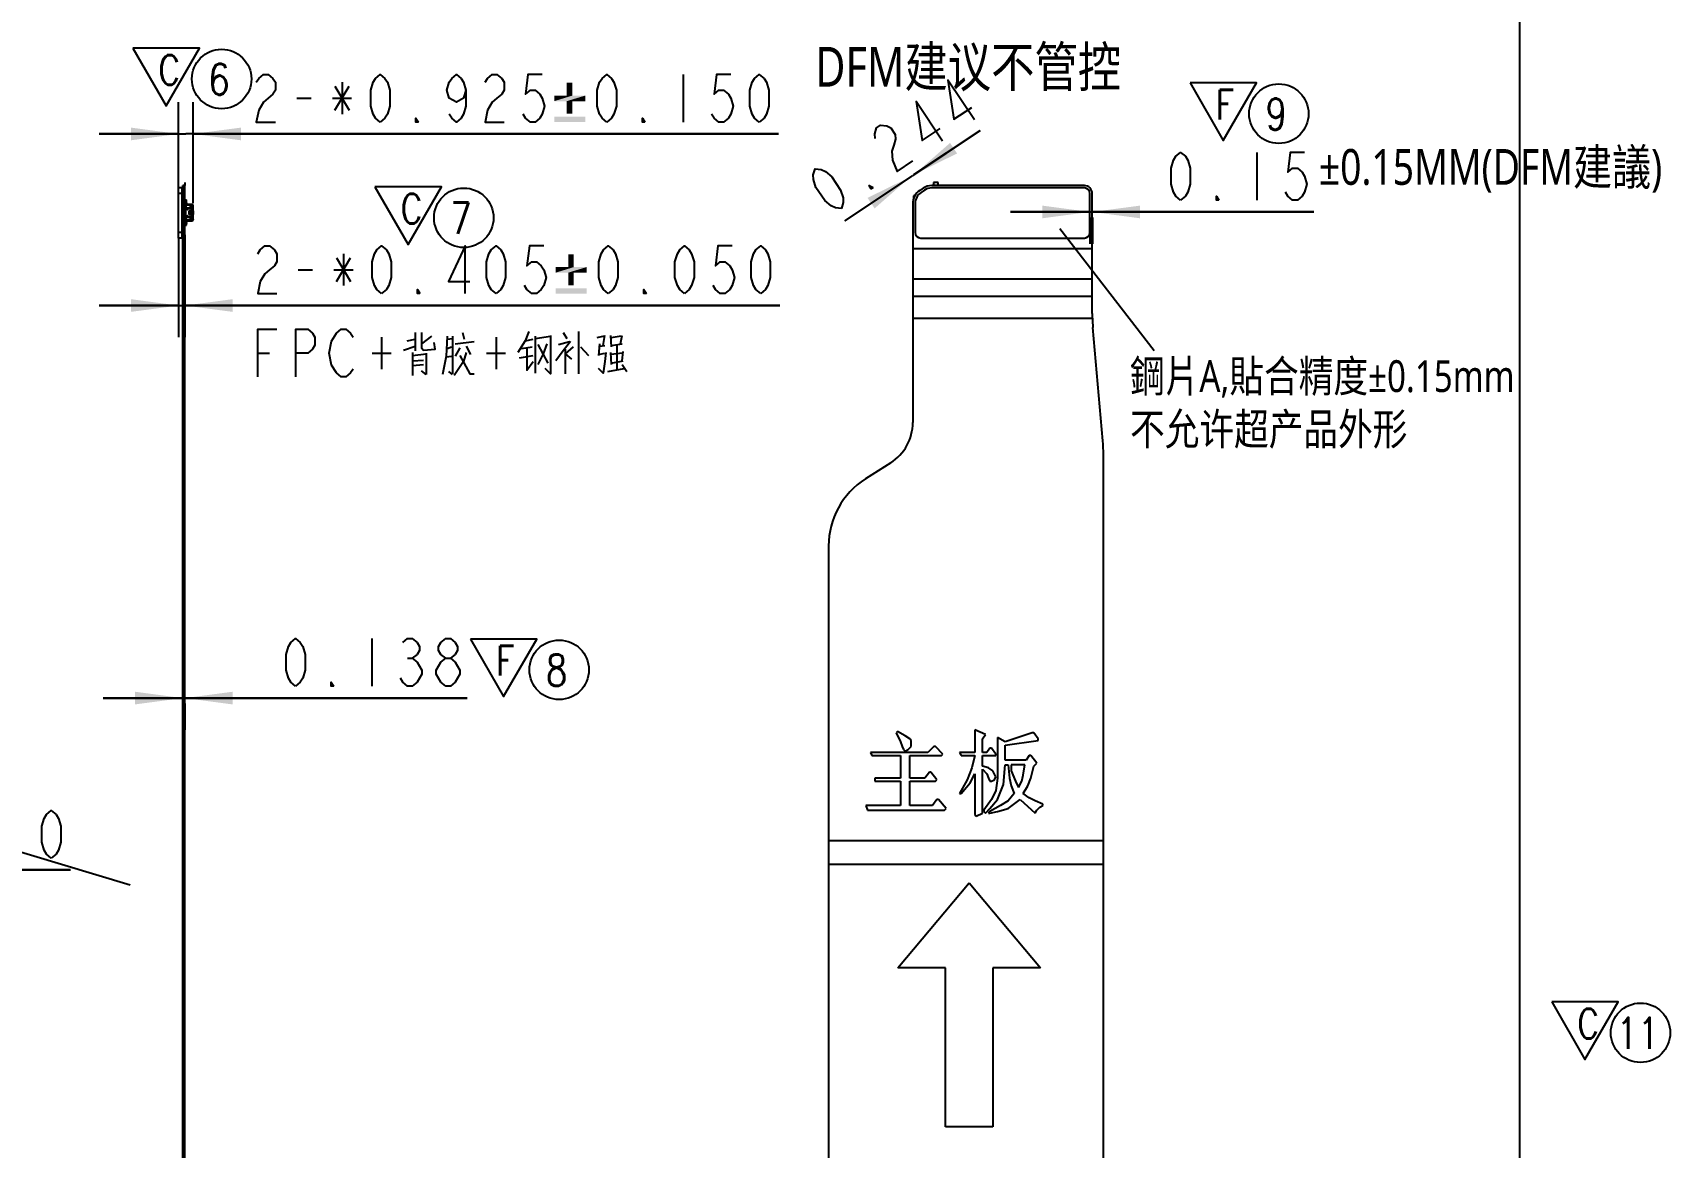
# Model space of a CAD drawing. Header units: millimetres. Extents: x 7 to 507, y -14 to 339.
# Drawn here: x 92.7 to 195.7, y 149.4 to 219.6 of the extents above; entities that cross this region are included whole.
import ezdxf
from ezdxf.enums import TextEntityAlignment as Align

# ---------------------------------------------------------------- set-up
doc = ezdxf.new("R2010")
doc.units = ezdxf.units.MM
doc.header["$LTSCALE"] = 23.1
doc.layers.get('0').update_dxf_attribs({"linetype": 'CONTINUOUS'})
for name, color, linetype in [('01_ASM_ALL_AXIS', 7, 'CONTINUOUS'), ('_139725', 7, 'CONTINUOUS'), ('_189691', 7, 'CONTINUOUS'), ('_367983', 7, 'CONTINUOUS'), ('_424072', 7, 'CONTINUOUS'), ('備注', 1, 'CONTINUOUS'), ('備註', 1, 'CONTINUOUS'), ('序號', 1, 'CONTINUOUS')]:
    doc.layers.add(name, color=color, linetype=linetype)
doc.styles.get("Standard").update_dxf_attribs({"font": 'simplex.shx', "width": 0.8})
doc.dimstyles.new('DIMSTYLE_1', dxfattribs={"dimtxt": 3, "dimasz": 3, "dimexe": 2, "dimexo": 0.35, "dimgap": 0.75, "dimtad": 1, "dimdec": 3, "dimzin": 0, "dimdsep": 46, "dimtxsty": 'Standard', "dimcen": 0.09, "dimadec": 3, "dimazin": 0, "dimtp": 0.001, "dimtm": 0.001, "dimtfac": 1, "dimtdec": 3, "dimtofl": 0, "dimtmove": 0, "dimatfit": 3, "dimfxl": 0, "dimtolj": 1, "dimtzin": 0, "dimarcsym": 0})

# ---------------------------------------------------------------- blocks, each defined once
blk = doc.blocks.new('_FILLED')
at = {"color": 0, "linetype": 'ByBlock'}
blk.add_solid([(0, 0), (-1, 0.133), (-1, -0.133)], dxfattribs=at)
blk = doc.blocks.new('*D12')
at = {"color": 2}
for p, q in [((56.87, 166.88), (51.87, 166.88)), ((51.87, 166.88), (65.52, 166.88)), ((56.87, 166.7), (56.87, 164.88)), ((95.03, 166.88), (65.52, 166.88)), ((74.17, 166.88), (95.03, 166.88)), ((74.17, 166.7), (74.17, 164.88))]:
    blk.add_line(p, q, dxfattribs=at)
at = {"color": 2, "xscale": 3, "yscale": 3, "zscale": 3}
blk.add_blockref('_FILLED', (56.87, 166.88), dxfattribs=at)
at = {"color": 2, "xscale": 3, "yscale": 3, "zscale": 3, "rotation": 180}
blk.add_blockref('_FILLED', (74.17, 166.88), dxfattribs=at)
blk = doc.blocks.new('*D23')
at = {"color": 2}
for p, q in [((102.1, 177.7), (97.1, 177.7)), ((97.1, 177.7), (102.17, 177.7)), ((102.1, 177.35), (102.1, 175.7)), ((120, 177.7), (102.17, 177.7)), ((102.24, 177.7), (120, 177.7)), ((102.24, 177.35), (102.24, 175.7))]:
    blk.add_line(p, q, dxfattribs=at)
at = {"color": 2, "xscale": 3, "yscale": 3, "zscale": 3}
blk.add_blockref('_FILLED', (102.1, 177.7), dxfattribs=at)
at = {"color": 2, "xscale": 3, "yscale": 3, "zscale": 3, "rotation": 180}
blk.add_blockref('_FILLED', (102.24, 177.7), dxfattribs=at)
blk = doc.blocks.new('*D1314')
at = {"color": 2}
for p, q in [((159.21, 208.3), (154.21, 208.3)), ((154.21, 208.3), (159.28, 208.3)), ((173.31, 208.3), (159.28, 208.3)), ((159.36, 208.3), (173.31, 208.3)), ((159.21, 207.95), (159.21, 206.3)), ((159.36, 207.95), (159.36, 206.3))]:
    blk.add_line(p, q, dxfattribs=at)
at = {"color": 2, "xscale": 3, "yscale": 3, "zscale": 3}
blk.add_blockref('_FILLED', (159.21, 208.3), dxfattribs=at)
at = {"color": 2, "xscale": 3, "yscale": 3, "zscale": 3, "rotation": 180}
blk.add_blockref('_FILLED', (159.36, 208.3), dxfattribs=at)
blk = doc.blocks.new('*D1920')
at = {"color": 2}
for p, q in [((101.84, 206.66), (101.84, 203.16)), ((102.24, 206.86), (102.24, 203.16)), ((101.84, 203.16), (101.84, 200.41)), ((102.24, 203.16), (102.24, 200.41)), ((101.84, 202.41), (96.84, 202.41)), ((96.84, 202.41), (102.04, 202.41)), ((139.69, 202.41), (102.04, 202.41)), ((102.24, 202.41), (139.69, 202.41))]:
    blk.add_line(p, q, dxfattribs=at)
at = {"color": 2, "xscale": 3, "yscale": 3, "zscale": 3}
blk.add_blockref('_FILLED', (101.84, 202.41), dxfattribs=at)
at = {"color": 2, "xscale": 3, "yscale": 3, "zscale": 3, "rotation": 180}
blk.add_blockref('_FILLED', (102.24, 202.41), dxfattribs=at)
blk = doc.blocks.new('*D2021')
at = {"color": 2}
for p, q in [((101.84, 213.96), (101.84, 215.21)), ((102.76, 213.96), (102.76, 215.21)), ((101.84, 209.81), (101.84, 213.96)), ((102.76, 208.86), (102.76, 213.96)), ((101.84, 213.21), (96.84, 213.21)), ((96.84, 213.21), (102.3, 213.21)), ((139.6, 213.21), (102.3, 213.21)), ((102.76, 213.21), (139.6, 213.21))]:
    blk.add_line(p, q, dxfattribs=at)
at = {"color": 2, "xscale": 3, "yscale": 3, "zscale": 3}
blk.add_blockref('_FILLED', (101.84, 213.21), dxfattribs=at)
at = {"color": 2, "xscale": 3, "yscale": 3, "zscale": 3, "rotation": 180}
blk.add_blockref('_FILLED', (102.76, 213.21), dxfattribs=at)
blk = doc.blocks.new('*D2223')
at = {"color": 2}
for p, q in [((152.29, 213.43), (148.03, 210.58)), ((148.13, 210.65), (152.29, 213.43)), ((143.77, 207.74), (148.03, 210.58)), ((147.93, 210.52), (143.77, 207.74))]:
    blk.add_line(p, q, dxfattribs=at)
at = {"color": 2, "xscale": 3, "yscale": 3, "zscale": 3}
for p, rotation in [((148.13, 210.65), 213.6900675325), ((147.93, 210.52), 33.6900675325)]:
    blk.add_blockref('_FILLED', p, dxfattribs=dict(at, rotation=rotation))

msp = doc.modelspace()

# ---------------------------------------------------------------- linework, layer by layer
at = {"color": 7}
for p, q in [((186.2401, 320.7442), (186.2401, 50.0081)), ((101.8362, 206.6585), (101.8362, 209.8085)), ((102.1032, 209.8085), (101.8362, 209.8085)), ((102.0682, 206.6585), (102.0682, 209.8085)), ((102.0862, 206.6585), (102.0862, 209.8085)), ((102.2412, 209.9585), (102.1032, 209.9585)), ((102.2412, 103.9765), (102.2412, 209.9585)), ((148.7876, 209.6658), (148.5848, 209.5306)), ((158.8563, 209.8085), (149.259, 209.8085)), ((159.2063, 207.0085), (159.2063, 209.4585)), ((148.2063, 208.8233), (148.2063, 207.0085)), ((102.1032, 206.6585), (101.8362, 206.6585)), ((148.5563, 206.6585), (158.8563, 206.6585))]:
    msp.add_line(p, q, dxfattribs=at)
at = {"color": 2}
for p, q in [((133.5967, 216.9596), (133.5967, 213.9596)), ((109.2829, 215.4596), (110.1829, 215.4596)), ((111.5329, 215.4596), (112.7329, 215.4596)), ((111.6829, 214.7096), (112.5829, 216.2096)), ((111.6829, 216.2096), (112.5829, 214.7096)), ((112.1329, 216.4596), (112.1329, 214.4596)), ((169.715, 212.0524), (169.715, 209.0523)), ((111.7726, 203.9143), (112.6726, 205.4144)), ((111.7726, 205.4144), (112.6726, 203.9143)), ((112.2226, 205.6643), (112.2226, 203.6643)), ((109.3726, 204.6644), (110.2726, 204.6644)), ((111.6226, 204.6644), (112.8226, 204.6644)), ((114.6226, 200.4143), (114.6226, 198.4143)), ((116.2226, 200.1885), (116.7369, 200.2853)), ((116.7369, 200.7208), (116.7369, 199.5595)), ((117.7655, 200.4789), (117.1369, 199.995)), ((118.7369, 200.4789), (118.6798, 199.2208)), ((118.7369, 200.2853), (119.0798, 200.3337)), ((119.0798, 200.4789), (119.0798, 198.1079)), ((119.2512, 199.995), (120.4512, 200.1402)), ((119.7083, 200.7208), (119.8226, 200.2853)), ((121.8226, 200.4143), (121.8226, 198.4143)), ((123.6512, 200.1885), (124.1655, 200.2853)), ((124.2798, 200.4789), (124.2798, 198.1563)), ((124.2798, 200.3337), (125.2512, 200.4789)), ((125.7655, 199.9466), (126.4512, 200.1402)), ((126.0512, 200.7208), (126.2798, 200.3337)), ((127.0226, 200.7692), (127.0226, 198.1079)), ((128.6226, 200.4789), (128.1655, 200.3821)), ((128.3369, 199.995), (128.2798, 199.2692)), ((128.5655, 199.8982), (128.6798, 200.5272)), ((129.0226, 200.5272), (129.0798, 199.8014)), ((129.7083, 200.4789), (129.0798, 200.3821)), ((129.0798, 199.8982), (129.7655, 199.995)), ((129.6512, 199.995), (129.7655, 200.5272)), ((106.8226, 199.4144), (107.5726, 199.4144)), ((114.0226, 199.4144), (115.2226, 199.4144)), ((115.9941, 199.6079), (116.7369, 199.8498)), ((116.5655, 199.4627), (116.5655, 198.0111)), ((116.5655, 199.2692), (117.4226, 199.366)), ((116.5655, 198.9305), (117.2512, 198.9789)), ((117.4226, 199.4144), (117.4226, 198.0595)), ((118.6798, 199.2208), (118.4512, 198.0595)), ((118.6798, 199.1724), (119.0226, 199.2208)), ((118.7369, 199.7047), (119.0226, 199.8014)), ((119.5369, 199.753), (119.2512, 199.2208)), ((119.9369, 199.8498), (120.2226, 199.3176)), ((121.2226, 199.4144), (122.4226, 199.4144)), ((123.3083, 199.124), (124.1655, 199.2692)), ((123.4226, 199.7047), (124.1083, 199.8014)), ((124.4512, 199.9466), (125.0798, 198.7853)), ((126.1655, 199.6563), (126.1655, 198.1079)), ((127.1369, 199.8014), (127.6512, 199.2692)), ((128.2798, 199.3176), (128.6798, 199.4144)), ((128.3369, 199.8498), (128.6798, 199.8982)), ((129.0226, 199.4627), (129.0798, 198.6885)), ((129.7655, 199.4144), (129.0798, 199.3176)), ((129.4226, 199.8982), (129.4226, 198.3498)), ((129.7655, 198.9305), (129.8226, 199.5111)), ((116.5655, 198.6402), (117.2512, 198.6885)), ((117.4226, 198.0595), (117.1369, 198.3015)), ((119.0798, 198.0595), (118.8512, 198.2531)), ((128.8512, 198.2531), (129.8798, 198.4466)), ((129.0798, 198.7853), (129.8226, 198.9305)), ((129.7655, 198.6885), (130.0512, 198.2531)), ((114.0043, 181.453), (114.0043, 178.453)), ((116.2543, 180.203), (116.5543, 180.203)), ((118.6543, 178.453), (118.3543, 178.703)), ((147.1018, 175.6028), (147.0066, 175.5076)), ((147.0066, 175.5076), (147.2923, 174.9361)), ((147.578, 175.3171), (147.1018, 175.6028)), ((147.8637, 175.1266), (147.578, 175.3171)), ((151.9589, 175.6981), (151.9589, 174.2695)), ((152.6256, 175.4123), (151.9589, 175.6981)), ((152.4351, 175.1266), (152.6256, 175.4123)), ((155.578, 175.5076), (153.8637, 174.9361)), ((155.6732, 175.5076), (155.578, 175.5076)), ((155.9589, 175.1266), (155.6732, 175.5076)), ((145.3875, 174.2695), (145.4827, 174.079)), ((149.0066, 174.2695), (145.3875, 174.2695)), ((147.2923, 174.9361), (147.3875, 174.6504)), ((147.3875, 174.6504), (147.4827, 174.46)), ((147.4827, 174.46), (147.578, 174.3647)), ((147.578, 174.3647), (147.7685, 174.46)), ((147.7685, 174.46), (147.9589, 174.6504)), ((147.9589, 175.0314), (147.8637, 175.1266)), ((147.9589, 174.6504), (147.9589, 175.0314)), ((149.3875, 174.6504), (149.0066, 174.2695)), ((149.4827, 174.6504), (149.3875, 174.6504)), ((149.9589, 174.1742), (149.4827, 174.6504)), ((151.0066, 174.2695), (151.1018, 174.079)), ((151.9589, 174.2695), (151.0066, 174.2695)), ((152.4351, 174.2695), (152.4351, 175.1266)), ((152.7208, 174.2695), (152.4351, 174.2695)), ((152.9113, 174.5552), (152.7208, 174.2695)), ((153.0066, 174.5552), (152.9113, 174.5552)), ((153.2923, 174.1742), (153.0066, 174.5552)), ((153.3875, 175.2219), (153.3875, 172.6504)), ((153.8637, 174.9361), (153.3875, 175.2219)), ((153.8637, 174.7457), (155.9589, 175.0314)), ((153.8637, 173.7933), (153.8637, 174.7457)), ((155.9589, 175.0314), (155.9589, 175.1266)), ((145.4827, 174.079), (147.2923, 174.079)), ((147.2923, 174.079), (147.2923, 172.6504)), ((147.8637, 172.6504), (147.8637, 174.079)), ((147.8637, 174.079), (149.8637, 174.079)), ((149.8637, 174.079), (149.9589, 174.1742)), ((151.1018, 174.079), (151.9589, 174.079)), ((151.7685, 173.3171), (151.4827, 172.5552)), ((151.9589, 174.079), (151.7685, 173.3171)), ((152.4351, 173.4123), (152.4351, 174.079)), ((152.4351, 174.079), (153.2923, 174.079)), ((152.8161, 173.3171), (152.4351, 173.4123)), ((152.4351, 170.46), (152.4351, 173.2219)), ((152.4351, 173.2219), (152.7208, 172.9361)), ((153.1018, 173.1266), (152.8161, 173.3171)), ((153.2923, 174.079), (153.2923, 174.1742)), ((153.7685, 172.2695), (153.8637, 173.5076)), ((155.197, 173.7933), (153.8637, 173.7933)), ((153.8637, 173.5076), (154.0542, 173.5076)), ((154.0542, 173.5076), (154.1494, 172.6504)), ((154.2446, 173.5076), (154.2446, 173.1266)), ((155.1018, 173.5076), (154.2446, 173.5076)), ((155.0066, 172.8409), (155.1018, 173.5076)), ((155.3875, 174.079), (155.197, 173.7933)), ((155.4827, 174.079), (155.3875, 174.079)), ((155.8637, 173.6028), (155.4827, 174.079)), ((155.4827, 172.6504), (155.6732, 173.4123)), ((155.6732, 173.4123), (155.8637, 173.6028)), ((145.6732, 172.6504), (145.6732, 172.46)), ((147.2923, 172.6504), (145.6732, 172.6504)), ((145.6732, 172.46), (147.2923, 172.46)), ((147.2923, 172.46), (147.2923, 170.9361)), ((148.8161, 172.6504), (147.8637, 172.6504)), ((147.8637, 170.9361), (147.8637, 172.46)), ((147.8637, 172.46), (149.4827, 172.46)), ((149.1018, 173.0314), (148.8161, 172.6504)), ((149.197, 173.0314), (149.1018, 173.0314)), ((149.578, 172.5552), (149.197, 173.0314)), ((149.4827, 172.46), (149.578, 172.5552)), ((151.4827, 172.5552), (151.0066, 171.6981)), ((151.1018, 171.6981), (151.6732, 172.3647)), ((151.6732, 172.3647), (151.9589, 172.9361)), ((151.9589, 172.9361), (151.9589, 170.3647)), ((152.7208, 172.9361), (152.8161, 172.6504)), ((152.8161, 172.6504), (152.9113, 172.46)), ((152.9113, 172.46), (153.0066, 172.46)), ((153.0066, 172.46), (153.197, 172.5552)), ((153.2923, 172.7457), (153.1018, 173.1266)), ((153.197, 172.5552), (153.2923, 172.7457)), ((153.3875, 172.6504), (153.2923, 171.8885)), ((153.3875, 171.3171), (153.7685, 172.2695)), ((154.1494, 172.6504), (154.2446, 172.1742)), ((154.2446, 173.1266), (154.5304, 172.46)), ((154.2446, 172.1742), (154.4351, 171.6981)), ((154.5304, 172.46), (154.7208, 172.079)), ((154.7208, 172.079), (154.9113, 172.46)), ((154.9113, 172.46), (155.0066, 172.8409)), ((155.0066, 171.6981), (155.2923, 172.1742)), ((155.2923, 172.1742), (155.4827, 172.6504)), ((149.578, 171.3171), (149.2923, 170.9361)), ((149.6732, 171.3171), (149.578, 171.3171)), ((150.1494, 170.7457), (149.6732, 171.3171)), ((151.0066, 171.6981), (151.1018, 171.6981)), ((153.0066, 171.3171), (152.5304, 170.6504)), ((152.9113, 170.7457), (153.3875, 171.3171)), ((153.2923, 171.8885), (153.0066, 171.3171)), ((154.0542, 171.2219), (153.578, 170.9361)), ((154.4351, 171.6981), (154.0542, 171.2219)), ((154.0542, 170.7457), (154.8161, 171.3171)), ((154.8161, 171.3171), (155.7685, 170.46)), ((155.3875, 171.4123), (155.0066, 171.6981)), ((155.7685, 171.2219), (155.3875, 171.4123)), ((156.2446, 171.0314), (155.7685, 171.2219)), ((145.1018, 170.9361), (145.197, 170.6504)), ((147.2923, 170.9361), (145.1018, 170.9361)), ((145.197, 170.6504), (150.0542, 170.6504)), ((149.2923, 170.9361), (147.8637, 170.9361)), ((150.0542, 170.6504), (150.1494, 170.7457)), ((151.9589, 170.3647), (152.0542, 170.2695)), ((152.0542, 170.2695), (152.4351, 170.46)), ((152.5304, 170.6504), (152.5304, 170.5552)), ((152.5304, 170.5552), (152.6256, 170.46)), ((152.6256, 170.46), (152.9113, 170.7457)), ((152.9113, 170.5552), (152.8161, 170.46)), ((152.8161, 170.46), (152.9113, 170.46)), ((153.578, 170.9361), (152.9113, 170.5552)), ((152.9113, 170.46), (153.3875, 170.5552)), ((153.3875, 170.5552), (154.0542, 170.7457)), ((155.7685, 170.46), (155.8637, 170.6504)), ((155.8637, 170.6504), (156.0542, 170.8409)), ((156.0542, 170.8409), (156.2446, 170.9361)), ((156.2446, 170.9361), (156.2446, 171.0314)), ((160.0563, 168.7161), (142.7563, 168.7161)), ((160.0563, 167.2161), (142.7563, 167.2161)), ((147.1063, 160.7161), (151.6063, 166.079)), ((151.6063, 166.079), (156.1063, 160.7161)), ((150.1063, 160.7161), (147.1063, 160.7161)), ((150.1063, 150.7161), (150.1063, 160.7161)), ((153.1063, 160.7161), (153.1063, 150.7161)), ((156.1063, 160.7161), (153.1063, 160.7161)), ((153.1063, 150.7161), (150.1063, 150.7161))]:
    msp.add_line(p, q, dxfattribs=at)
at = {"color": 9}
for p, q in [((102.2412, 209.4585), (101.8362, 209.4585)), ((102.1032, 207.0085), (101.8362, 207.0085)), ((102.1032, 206.5585), (102.2412, 206.5585)), ((102.1032, 205.9715), (102.2412, 205.9715)), ((159.3563, 205.9715), (148.0563, 205.9715)), ((102.1032, 204.0787), (102.2412, 204.0787)), ((159.3563, 204.0787), (148.0563, 204.0787)), ((102.1032, 202.9707), (102.2412, 202.9707)), ((159.3563, 202.9707), (148.0563, 202.9707)), ((102.1032, 201.601), (102.2412, 201.601)), ((102.1032, 201.0222), (102.2412, 201.0222)), ((159.3606, 201.601), (148.0563, 201.601)), ((102.2412, 193.8911), (102.1032, 193.8911)), ((102.2412, 193.0195), (102.1032, 193.0195))]:
    msp.add_line(p, q, dxfattribs=at)
at = {"color": 3}
for p, q in [((102.1032, 103.9765), (102.1032, 209.9585)), ((148.7043, 209.7906), (148.5016, 209.6554)), ((158.8563, 209.9585), (149.259, 209.9585)), ((159.3563, 201.9161), (159.3563, 209.4585)), ((148.0563, 208.8233), (148.0563, 195.0391)), ((160.0182, 193.8911), (159.3943, 201.0222)), ((160.0563, 141.8642), (160.0563, 193.0195)), ((146.6672, 192.5083), (145.0714, 191.4925)), ((142.7563, 187.2745), (142.7563, 137.807))]:
    msp.add_line(p, q, dxfattribs=at)
at = {"color": 1}
for p, q in [((148.1063, 209.3085), (148.1063, 209.1301)), ((148.1845, 209.3085), (148.1063, 209.3085))]:
    msp.add_line(p, q, dxfattribs=at)
at = {"color": 2}
for points in [[(106.7329, 216.4596), (106.8829, 216.7096), (107.1829, 216.9596), (107.4829, 216.9596), (107.7829, 216.7096), (107.9329, 216.4596), (107.9329, 215.9596), (107.7829, 215.7096), (107.4829, 215.4596), (107.1829, 215.2096), (106.8829, 214.7096), (106.7329, 213.9596), (107.9329, 213.9596)], [(114.5329, 213.9596), (114.2329, 214.2096), (114.0829, 214.4596), (113.9329, 214.9596), (113.9329, 215.9596), (114.0829, 216.4596), (114.2329, 216.7096), (114.5329, 216.9596), (114.8329, 216.7096), (114.9829, 216.4596), (115.1329, 215.9596), (115.1329, 214.9596), (114.9829, 214.4596), (114.8329, 214.2096), (114.5329, 213.9596)], [(119.9329, 215.9596), (119.7829, 215.4596), (119.3329, 215.2096), (118.8829, 215.4596), (118.7329, 215.9596), (118.8829, 216.4596), (119.0329, 216.7096), (119.3329, 216.9596), (119.6329, 216.7096), (119.7829, 216.4596), (119.9329, 215.9596), (119.9329, 214.9596), (119.7829, 214.4596), (119.6329, 214.2096), (119.3329, 213.9596), (119.0329, 214.2096), (118.8829, 214.4596)], [(121.1329, 216.4596), (121.2829, 216.7096), (121.5829, 216.9596), (121.8829, 216.9596), (122.1829, 216.7096), (122.3329, 216.4596), (122.3329, 215.9596), (122.1829, 215.7096), (121.8829, 215.4596), (121.5829, 215.2096), (121.2829, 214.7096), (121.1329, 213.9596), (122.3329, 213.9596)], [(124.7329, 216.9596), (123.8329, 216.9596), (123.6829, 215.7096), (123.9829, 215.9596), (124.2829, 215.9596), (124.5829, 215.7096), (124.7329, 215.4596), (124.8829, 214.9596), (124.7329, 214.4596), (124.5829, 214.2096), (124.2829, 213.9596), (123.9829, 213.9596), (123.6829, 214.2096), (123.5329, 214.4596)], [(128.7967, 213.9596), (128.4967, 214.2096), (128.3467, 214.4596), (128.1967, 214.9596), (128.1967, 215.9596), (128.3467, 216.4596), (128.4967, 216.7096), (128.7967, 216.9596), (129.0967, 216.7096), (129.2467, 216.4596), (129.3967, 215.9596), (129.3967, 214.9596), (129.2467, 214.4596), (129.0967, 214.2096), (128.7967, 213.9596)], [(136.5967, 216.9596), (135.6967, 216.9596), (135.5467, 215.7096), (135.8467, 215.9596), (136.1467, 215.9596), (136.4467, 215.7096), (136.5967, 215.4596), (136.7467, 214.9596), (136.5967, 214.4596), (136.4467, 214.2096), (136.1467, 213.9596), (135.8467, 213.9596), (135.5467, 214.2096), (135.3967, 214.4596)], [(138.3967, 213.9596), (138.0967, 214.2096), (137.9467, 214.4596), (137.7967, 214.9596), (137.7967, 215.9596), (137.9467, 216.4596), (138.0967, 216.7096), (138.3967, 216.9596), (138.6967, 216.7096), (138.8467, 216.4596), (138.9967, 215.9596), (138.9967, 214.9596), (138.8467, 214.4596), (138.6967, 214.2096), (138.3967, 213.9596)], [(151.9338, 214.0893), (150.2697, 216.5855), (150.6441, 214.1309), (151.7673, 214.8797)], [(149.9368, 212.758), (148.2727, 215.2542), (148.6472, 212.7996), (149.7704, 213.5484)], [(116.9329, 213.9596), (116.7829, 213.9596), (116.7829, 214.2096), (116.9329, 213.9596)], [(131.1967, 213.9596), (131.0467, 213.9596), (131.0467, 214.2096), (131.1967, 213.9596)], [(145.6795, 212.9244), (145.6656, 213.2156), (145.7766, 213.5901), (146.0262, 213.7565), (146.4145, 213.7149), (146.678, 213.5901), (146.9553, 213.174), (146.9692, 212.8828), (146.8583, 212.5084), (146.7473, 212.134), (146.775, 211.5515), (147.0663, 210.8443), (148.0647, 211.5099)], [(164.915, 209.0523), (164.615, 209.3024), (164.465, 209.5523), (164.315, 210.0524), (164.315, 211.0523), (164.465, 211.5523), (164.615, 211.8024), (164.915, 212.0524), (165.215, 211.8024), (165.365, 211.5523), (165.515, 211.0523), (165.515, 210.0524), (165.365, 209.5523), (165.215, 209.3024), (164.915, 209.0523)], [(172.715, 212.0524), (171.815, 212.0524), (171.665, 210.8023), (171.965, 211.0523), (172.265, 211.0523), (172.565, 210.8023), (172.715, 210.5524), (172.865, 210.0524), (172.715, 209.5523), (172.565, 209.3024), (172.265, 209.0523), (171.965, 209.0523), (171.665, 209.3024), (171.515, 209.5523)], [(143.5717, 208.5145), (143.1834, 208.5562), (142.9199, 208.681), (142.5177, 209.0138), (141.963, 209.8458), (141.8105, 210.3451), (141.7966, 210.6363), (141.9076, 211.0107), (142.2958, 210.9691), (142.5593, 210.8443), (142.9615, 210.5115), (143.5162, 209.6794), (143.6687, 209.1802), (143.6826, 208.889), (143.5717, 208.5145)], [(145.5686, 209.8458), (145.4438, 209.7626), (145.3051, 209.9706), (145.5686, 209.8458)], [(167.315, 209.0523), (167.165, 209.0523), (167.165, 209.3024), (167.315, 209.0523)], [(106.8226, 205.6643), (106.9726, 205.9143), (107.2726, 206.1644), (107.5726, 206.1644), (107.8726, 205.9143), (108.0226, 205.6643), (108.0226, 205.1643), (107.8726, 204.9144), (107.5726, 204.6644), (107.2726, 204.4143), (106.9726, 203.9143), (106.8226, 203.1643), (108.0226, 203.1643)], [(114.6226, 203.1643), (114.3226, 203.4144), (114.1726, 203.6643), (114.0226, 204.1644), (114.0226, 205.1643), (114.1726, 205.6643), (114.3226, 205.9143), (114.6226, 206.1644), (114.9226, 205.9143), (115.0726, 205.6643), (115.2226, 205.1643), (115.2226, 204.1644), (115.0726, 203.6643), (114.9226, 203.4144), (114.6226, 203.1643)], [(119.8726, 203.1643), (119.8726, 206.1644), (118.8226, 203.9143), (120.1726, 203.9143)], [(121.8226, 203.1643), (121.5226, 203.4144), (121.3726, 203.6643), (121.2226, 204.1644), (121.2226, 205.1643), (121.3726, 205.6643), (121.5226, 205.9143), (121.8226, 206.1644), (122.1226, 205.9143), (122.2726, 205.6643), (122.4226, 205.1643), (122.4226, 204.1644), (122.2726, 203.6643), (122.1226, 203.4144), (121.8226, 203.1643)], [(124.8226, 206.1644), (123.9226, 206.1644), (123.7726, 204.9144), (124.0726, 205.1643), (124.3726, 205.1643), (124.6726, 204.9144), (124.8226, 204.6644), (124.9726, 204.1644), (124.8226, 203.6643), (124.6726, 203.4144), (124.3726, 203.1643), (124.0726, 203.1643), (123.7726, 203.4144), (123.6226, 203.6643)], [(128.8864, 203.1643), (128.5864, 203.4144), (128.4364, 203.6643), (128.2864, 204.1644), (128.2864, 205.1643), (128.4364, 205.6643), (128.5864, 205.9143), (128.8864, 206.1644), (129.1864, 205.9143), (129.3364, 205.6643), (129.4864, 205.1643), (129.4864, 204.1644), (129.3364, 203.6643), (129.1864, 203.4144), (128.8864, 203.1643)], [(133.6864, 203.1643), (133.3864, 203.4144), (133.2364, 203.6643), (133.0864, 204.1644), (133.0864, 205.1643), (133.2364, 205.6643), (133.3864, 205.9143), (133.6864, 206.1644), (133.9864, 205.9143), (134.1364, 205.6643), (134.2864, 205.1643), (134.2864, 204.1644), (134.1364, 203.6643), (133.9864, 203.4144), (133.6864, 203.1643)], [(136.6864, 206.1644), (135.7864, 206.1644), (135.6364, 204.9144), (135.9364, 205.1643), (136.2364, 205.1643), (136.5364, 204.9144), (136.6864, 204.6644), (136.8364, 204.1644), (136.6864, 203.6643), (136.5364, 203.4144), (136.2364, 203.1643), (135.9364, 203.1643), (135.6364, 203.4144), (135.4864, 203.6643)], [(138.4864, 203.1643), (138.1864, 203.4144), (138.0364, 203.6643), (137.8864, 204.1644), (137.8864, 205.1643), (138.0364, 205.6643), (138.1864, 205.9143), (138.4864, 206.1644), (138.7864, 205.9143), (138.9364, 205.6643), (139.0864, 205.1643), (139.0864, 204.1644), (138.9364, 203.6643), (138.7864, 203.4144), (138.4864, 203.1643)], [(117.0226, 203.1643), (116.8726, 203.1643), (116.8726, 203.4144), (117.0226, 203.1643)], [(131.2864, 203.1643), (131.1364, 203.1643), (131.1364, 203.4144), (131.2864, 203.1643)], [(106.8226, 197.9143), (106.8226, 200.9144), (108.0226, 200.9144)], [(109.2226, 197.9143), (109.2226, 200.9144), (109.9726, 200.9144), (110.2726, 200.6643), (110.4226, 200.4143), (110.4226, 199.9143), (110.2726, 199.6644), (109.9726, 199.4144), (109.2226, 199.4144)], [(111.7726, 198.1644), (111.4726, 198.6643), (111.3226, 199.4144), (111.4726, 200.1644)], [(111.4726, 200.1644), (111.7726, 200.6643), (112.0726, 200.9144), (112.3726, 200.9144), (112.6726, 200.6643), (112.8226, 200.4143)], [(117.1369, 200.7208), (117.1369, 199.753), (117.2512, 199.6079), (117.9941, 199.6563), (117.9369, 200.0918)], [(123.8798, 200.7692), (123.6512, 200.1885), (123.1941, 199.4627)], [(125.0226, 199.995), (124.7941, 199.366), (124.4512, 198.6885)], [(125.2512, 200.5272), (125.2512, 198.1079), (124.9083, 198.4466)], [(126.5083, 200.1402), (126.0512, 199.5595), (125.5941, 198.9305)], [(119.9369, 199.4627), (119.7655, 198.8821), (119.1941, 198.0111)], [(119.5369, 199.2692), (120.1655, 198.1079), (120.4512, 198.1079)], [(123.7655, 199.753), (123.7655, 198.3498), (124.1655, 198.8821)], [(126.6798, 199.8014), (126.1655, 199.366), (126.5655, 199.0273)], [(128.7369, 199.4627), (128.6798, 198.8821), (128.5655, 198.1563), (128.2798, 198.4466)], [(112.8226, 198.4143), (112.6726, 198.1644), (112.3726, 197.9143), (112.0726, 197.9143), (111.7726, 198.1644)], [(109.2043, 178.453), (108.9043, 178.703), (108.7543, 178.953), (108.6043, 179.453), (108.6043, 180.453), (108.7543, 180.953), (108.9043, 181.203), (109.2043, 181.453), (109.5043, 181.203), (109.6543, 180.953), (109.8043, 180.453), (109.8043, 179.453), (109.6543, 178.953), (109.5043, 178.703), (109.2043, 178.453)], [(115.9543, 181.203), (116.2543, 181.453), (116.5543, 181.453), (116.8543, 181.203), (117.0043, 180.953), (117.0043, 180.703), (116.8543, 180.453), (116.5543, 180.203), (116.8543, 179.953), (117.0043, 179.703), (117.1543, 179.453), (117.1543, 179.203)], [(118.6543, 180.203), (118.3543, 180.453), (118.2043, 180.703), (118.2043, 180.953), (118.3543, 181.203), (118.6543, 181.453), (118.9543, 181.453), (119.2543, 181.203), (119.4043, 180.953), (119.4043, 180.703), (119.2543, 180.453), (118.9543, 180.203)], [(118.3543, 178.703), (118.0543, 179.203), (118.0543, 179.453), (118.2043, 179.703), (118.3543, 179.953), (118.6543, 180.203), (118.9543, 180.203), (119.2543, 179.953), (119.4043, 179.703), (119.5543, 179.453), (119.5543, 179.203)], [(111.6043, 178.453), (111.4543, 178.453), (111.4543, 178.703), (111.6043, 178.453)], [(117.1543, 179.203), (116.8543, 178.703), (116.5543, 178.453), (116.2543, 178.453), (115.9543, 178.703), (115.8043, 178.953)], [(119.5543, 179.203), (119.2543, 178.703), (118.9543, 178.453), (118.6543, 178.453)], [(93.8253, 167.6271), (93.5253, 167.8772), (93.3753, 168.1272), (93.2253, 168.6271), (93.2253, 169.6271), (93.3753, 170.1272), (93.5253, 170.3772), (93.8253, 170.6271), (94.1253, 170.3772), (94.2753, 170.1272), (94.4253, 169.6271), (94.4253, 168.6271), (94.2753, 168.1272), (94.1253, 167.8772), (93.8253, 167.6271)]]:
    msp.add_lwpolyline(points, dxfattribs=at)
at = {"color": 9}
msp.add_lwpolyline([(102.1032, 201.9161), (102.1118, 201.9127), (102.1203, 201.9094), (102.1289, 201.9062), (102.1375, 201.903), (102.1489, 201.8989), (102.1603, 201.8949), (102.1718, 201.891), (102.1833, 201.8872), (102.1948, 201.8835), (102.2064, 201.8798), (102.218, 201.8763), (102.2296, 201.8728), (102.2412, 201.8695)], dxfattribs=at)
at = {"color": 3}
for centre, radius, start, end in [((149.0563, 208.8233), 1, 123.690068, 180), ((149.259, 208.9585), 1, 90, 123.690068), ((158.8563, 209.4585), 0.5, 0, 90), ((170.6894, 201.9127), 11.3331, 179.982728, 181.575741), ((169.3563, 201.8938), 10, 181.677396, 185), ((145.0563, 195.0391), 3, 302.477891, 360), ((150.0563, 193.0195), 10, 0, 5), ((147.7563, 187.2745), 5, 122.477891, 180)]:
    msp.add_arc(centre, radius, start, end, dxfattribs=at)
at = {"color": 7}
for centre, radius, start, end in [((149.0563, 208.8233), 0.85, 123.690068, 180), ((149.259, 208.9585), 0.85, 90, 123.690068), ((158.8563, 209.4585), 0.35, 0, 90), ((148.5563, 207.0085), 0.35, 180, 270), ((158.8563, 207.0085), 0.35, 270, 360)]:
    msp.add_arc(centre, radius, start, end, dxfattribs=at)
at = {"color": 2}
for points in [[(126.6249, 215.6238), (127.4351, 215.6238), (125.4862, 215.2735)], [(126.2745, 215.6238), (126.6249, 215.6238), (125.4862, 215.2735)], [(126.2745, 215.6238), (125.4862, 215.2735), (125.4862, 215.6238)], [(126.2745, 215.2735), (125.4862, 215.2735), (127.4351, 215.6238)], [(126.6249, 216.434), (126.2745, 215.6238), (126.2745, 216.434)], [(126.2745, 215.6238), (126.6249, 216.434), (126.6249, 215.6238)], [(126.6249, 215.2735), (126.2745, 215.2735), (127.4351, 215.6238)], [(126.6249, 215.2735), (127.4351, 215.6238), (127.4351, 215.2735)], [(126.6249, 215.2735), (126.2745, 214.4851), (126.2745, 215.2735)], [(126.2745, 214.4851), (126.6249, 215.2735), (126.6249, 214.4851)], [(127.4351, 214.2881), (125.4862, 213.9596), (125.4862, 214.2881)], [(125.4862, 213.9596), (127.4351, 214.2881), (127.4351, 213.9596)], [(126.7146, 205.6388), (126.3642, 204.8286), (126.3642, 205.6388)], [(126.3642, 204.8286), (126.7146, 205.6388), (126.7146, 204.8286)], [(126.7146, 204.8286), (127.5248, 204.8286), (125.5759, 204.4782)], [(126.3642, 204.8286), (126.7146, 204.8286), (125.5759, 204.4782)], [(126.3642, 204.8286), (125.5759, 204.4782), (125.5759, 204.8286)], [(126.3642, 204.4782), (125.5759, 204.4782), (127.5248, 204.8286)], [(126.7146, 204.4782), (126.3642, 204.4782), (127.5248, 204.8286)], [(126.7146, 204.4782), (126.3642, 203.6899), (126.3642, 204.4782)], [(126.3642, 203.6899), (126.7146, 204.4782), (126.7146, 203.6899)], [(126.7146, 204.4782), (127.5248, 204.8286), (127.5248, 204.4782)], [(127.5248, 203.4928), (125.5759, 203.1643), (125.5759, 203.4928)], [(125.5759, 203.1643), (127.5248, 203.4928), (127.5248, 203.1643)]]:
    msp.add_solid(points, dxfattribs=at)
at = {"layer": '01_ASM_ALL_AXIS', "color": 4}
for p, q in [((102.2412, 210.1585), (102.2412, 209.9585)), ((149.3563, 210.1585), (149.3563, 209.9585)), ((149.6563, 210.1585), (149.3563, 210.1585)), ((149.6563, 209.9585), (149.6563, 210.1585))]:
    msp.add_line(p, q, dxfattribs=at)
at = {"layer": '_139725', "color": 7}
for p, q in [((102.2862, 208.7285), (102.3362, 208.7785)), ((102.2862, 208.7489), (102.2862, 208.4438)), ((102.2862, 208.5285), (102.6312, 208.5285)), ((102.3162, 208.5485), (102.3042, 208.5285)), ((102.3162, 208.7385), (102.3087, 208.751)), ((102.3162, 208.5485), (102.3162, 208.7385)), ((102.3162, 208.7385), (102.5712, 208.7385)), ((102.5712, 208.5485), (102.3162, 208.5485)), ((102.6712, 208.7785), (102.3362, 208.7785)), ((102.3362, 208.4585), (102.3362, 208.5285)), ((102.5712, 208.7385), (102.6344, 208.7754)), ((102.5712, 208.7385), (102.5712, 208.5485)), ((102.6055, 208.5285), (102.5712, 208.5485)), ((102.6312, 208.7785), (102.6612, 208.7485)), ((102.6912, 208.5785), (102.6312, 208.5285)), ((102.6612, 208.6985), (102.6612, 208.7485)), ((102.6612, 208.6985), (102.6912, 208.6685)), ((102.6912, 208.5085), (102.6912, 208.6685)), ((102.7612, 208.6885), (102.7612, 208.6785)), ((102.2862, 208.0733), (102.2862, 207.7682)), ((102.2862, 207.9885), (102.6312, 207.9885)), ((102.3362, 207.7385), (102.2862, 207.7885)), ((102.3042, 207.9885), (102.3162, 207.9685)), ((102.3087, 207.766), (102.3162, 207.7785)), ((102.3162, 207.7785), (102.3162, 207.9685)), ((102.3162, 207.9685), (102.5712, 207.9685)), ((102.5712, 207.7785), (102.3162, 207.7785)), ((102.3362, 207.9885), (102.3362, 208.0585)), ((102.3362, 207.7385), (102.6712, 207.7385)), ((102.5712, 207.9685), (102.6055, 207.9885)), ((102.5712, 207.9685), (102.5712, 207.7785)), ((102.6344, 207.7417), (102.5712, 207.7785)), ((102.6312, 207.9885), (102.6912, 207.9385)), ((102.6612, 207.7685), (102.6312, 207.7385)), ((102.6912, 207.8485), (102.6612, 207.8185)), ((102.6612, 207.7685), (102.6612, 207.8185)), ((102.6912, 207.8485), (102.6912, 208.0085)), ((102.7612, 207.8385), (102.7612, 207.8285))]:
    msp.add_line(p, q, dxfattribs=at)
for centre, start, end in [((102.6712, 208.6885), 0, 90), ((102.6712, 208.6085), 283.031343, 289.55071), ((102.6712, 207.8285), 270, 360), ((102.6712, 207.9085), 70.449222, 76.968863)]:
    msp.add_arc(centre, 0.09, start, end, dxfattribs=at)
at = {"layer": '_189691', "color": 7}
for p, q in [((102.2712, 208.9585), (102.2712, 209.0585)), ((102.2712, 209.0585), (102.3312, 209.0585)), ((102.2731, 208.9383), (102.2843, 208.8785)), ((102.3312, 208.9585), (102.3312, 209.0585)), ((102.3444, 208.8838), (102.3321, 208.9493)), ((102.3462, 208.8635), (102.3462, 208.7785))]:
    msp.add_line(p, q, dxfattribs=at)
for centre, radius, start, end in [((102.3812, 208.9585), 0.11, 180, 190.599138), ((102.3812, 208.9585), 0.05, 180, 190.599138), ((102.2362, 208.8635), 0.11, 0, 10.599138)]:
    msp.add_arc(centre, radius, start, end, dxfattribs=at)
at = {"layer": '_367983', "color": 7}
for p, q in [((102.2712, 207.4585), (102.2712, 207.5585)), ((102.2712, 207.4585), (102.3312, 207.4585)), ((102.2843, 207.6385), (102.2731, 207.5788)), ((102.3312, 207.4585), (102.3312, 207.5585)), ((102.3321, 207.5677), (102.3444, 207.6333)), ((102.3462, 207.7385), (102.3462, 207.6535))]:
    msp.add_line(p, q, dxfattribs=at)
for centre, radius, start, end in [((102.3812, 207.5585), 0.11, 169.400862, 180), ((102.3812, 207.5585), 0.05, 169.400862, 180), ((102.2362, 207.6535), 0.11, 349.400862, 360)]:
    msp.add_arc(centre, radius, start, end, dxfattribs=at)
at = {"layer": '_424072', "color": 7}
for p, q in [((102.2712, 208.7985), (102.2712, 208.8785)), ((102.3312, 208.8785), (102.2712, 208.8785)), ((102.2712, 208.4085), (102.2712, 208.1085)), ((102.3714, 208.4585), (102.3212, 208.4585)), ((102.3312, 208.8785), (102.3312, 208.7985)), ((102.4205, 208.4898), (102.4105, 208.4773)), ((102.4595, 208.5085), (102.4768, 208.5085)), ((102.4912, 208.3685), (102.4912, 208.1485)), ((102.5412, 208.3385), (102.4912, 208.3685)), ((102.7512, 208.3685), (102.4912, 208.3685)), ((102.523, 208.5285), (102.5035, 208.5162)), ((102.5412, 208.3385), (102.5412, 208.1785)), ((102.5412, 208.3385), (102.6326, 208.3385)), ((102.6409, 208.5085), (102.7603, 208.5085)), ((102.6412, 208.7685), (102.6712, 208.7685)), ((102.6612, 208.7085), (102.6712, 208.7085)), ((102.6712, 208.7685), (102.6712, 208.7085)), ((102.7478, 208.7259), (102.6967, 208.6943)), ((102.6988, 208.6904), (102.7539, 208.7141)), ((102.7012, 208.5098), (102.7012, 208.6785)), ((102.7012, 208.6785), (102.7612, 208.6785)), ((102.7012, 208.6585), (102.7462, 208.6585)), ((102.7612, 208.5885), (102.7012, 208.5885)), ((102.7612, 208.5098), (102.7012, 208.5098)), ((102.7362, 208.6585), (102.7362, 208.5885)), ((102.7512, 208.3685), (102.7512, 208.1485)), ((102.7612, 207.8385), (102.7612, 208.6785)), ((102.2712, 207.6385), (102.2712, 207.7185)), ((102.2712, 207.6385), (102.3312, 207.6385)), ((102.3212, 208.0585), (102.3714, 208.0585)), ((102.3312, 207.7185), (102.3312, 207.6385)), ((102.4105, 208.0398), (102.4205, 208.0273)), ((102.4595, 208.0085), (102.4768, 208.0085)), ((102.4912, 208.1485), (102.5412, 208.1785)), ((102.4912, 208.1485), (102.7512, 208.1485)), ((102.5035, 208.0008), (102.523, 207.9885)), ((102.5412, 208.1785), (102.6326, 208.1785)), ((102.6409, 208.0085), (102.7603, 208.0085)), ((102.6412, 207.7485), (102.6712, 207.7485)), ((102.6612, 207.8085), (102.6712, 207.8085)), ((102.6712, 207.8085), (102.6712, 207.7485)), ((102.6967, 207.8227), (102.7478, 207.7911)), ((102.7539, 207.8029), (102.6988, 207.8267)), ((102.7012, 207.8385), (102.7012, 208.0073)), ((102.7012, 208.0073), (102.7612, 208.0073)), ((102.7012, 207.9285), (102.7612, 207.9285)), ((102.7462, 207.8585), (102.7012, 207.8585)), ((102.7612, 207.8385), (102.7012, 207.8385)), ((102.7362, 207.9285), (102.7362, 207.8585))]:
    msp.add_line(p, q, dxfattribs=at)
at = {"layer": '_424072', "color": 9}
for p, q in [((102.2712, 208.8285), (102.3312, 208.8285)), ((102.6326, 208.3385), (102.6326, 208.1785)), ((102.6412, 208.5085), (102.6412, 208.3388)), ((102.3312, 207.6885), (102.2712, 207.6885)), ((102.6412, 208.1782), (102.6412, 208.0085))]:
    msp.add_line(p, q, dxfattribs=at)
at = {"layer": '_424072', "color": 7}
for points in [[(102.6412, 208.3388), (102.648, 208.3394), (102.6547, 208.34), (102.6615, 208.3407), (102.6663, 208.3412), (102.6712, 208.3418), (102.676, 208.3425), (102.6808, 208.3432), (102.6853, 208.3439), (102.6898, 208.3446), (102.6942, 208.3454), (102.6987, 208.3463), (102.7027, 208.3471), (102.7066, 208.348), (102.7106, 208.3489), (102.7146, 208.3499), (102.7173, 208.3507), (102.72, 208.3514), (102.7227, 208.3523), (102.7254, 208.3531), (102.7281, 208.3541), (102.7303, 208.3549), (102.7325, 208.3557), (102.7346, 208.3566), (102.7367, 208.3576), (102.7388, 208.3586), (102.7403, 208.3594), (102.7417, 208.3602), (102.7431, 208.361), (102.7443, 208.3618), (102.7455, 208.3626), (102.7466, 208.3635), (102.7474, 208.3641), (102.7481, 208.3648), (102.7488, 208.3654), (102.7495, 208.3662), (102.7501, 208.3669), (102.7507, 208.3677), (102.7512, 208.3685)], [(102.7008, 208.5085), (102.7008, 208.5086), (102.7008, 208.5086), (102.7008, 208.5086), (102.7009, 208.5087), (102.7009, 208.5087), (102.7009, 208.5088), (102.7009, 208.5088), (102.701, 208.5089), (102.701, 208.5089), (102.701, 208.5089), (102.701, 208.509), (102.701, 208.509), (102.7011, 208.509), (102.7011, 208.5091), (102.7011, 208.5091), (102.7011, 208.5091), (102.7011, 208.5092), (102.7011, 208.5092), (102.7012, 208.5093), (102.7012, 208.5093), (102.7012, 208.5093), (102.7012, 208.5094), (102.7012, 208.5094), (102.7012, 208.5094), (102.7012, 208.5095), (102.7012, 208.5095), (102.7012, 208.5096), (102.7012, 208.5096), (102.7012, 208.5096), (102.7012, 208.5097), (102.7012, 208.5097), (102.7012, 208.5098), (102.7012, 208.5098)], [(102.7612, 208.5098), (102.7612, 208.5098), (102.7612, 208.5097), (102.7612, 208.5097), (102.7612, 208.5097), (102.7612, 208.5097), (102.7612, 208.5096), (102.7612, 208.5096), (102.7612, 208.5096), (102.7612, 208.5095), (102.7612, 208.5095), (102.7612, 208.5095), (102.7612, 208.5095), (102.7612, 208.5094), (102.7611, 208.5094), (102.7611, 208.5093), (102.7611, 208.5093), (102.7611, 208.5093), (102.7611, 208.5093), (102.761, 208.5092), (102.761, 208.5092), (102.761, 208.5092), (102.761, 208.5091), (102.761, 208.5091), (102.7609, 208.5091), (102.7609, 208.509), (102.7609, 208.509), (102.7609, 208.509), (102.7608, 208.509), (102.7608, 208.5089), (102.7608, 208.5089), (102.7607, 208.5089), (102.7607, 208.5089), (102.7607, 208.5088), (102.7607, 208.5088), (102.7606, 208.5088), (102.7606, 208.5088), (102.7606, 208.5087), (102.7605, 208.5087), (102.7605, 208.5087), (102.7605, 208.5087), (102.7604, 208.5086), (102.7604, 208.5086), (102.7604, 208.5086), (102.7603, 208.5086), (102.7603, 208.5086), (102.7603, 208.5085)], [(102.7512, 208.1485), (102.7507, 208.1494), (102.7501, 208.1502), (102.7495, 208.1509), (102.7488, 208.1516), (102.7481, 208.1523), (102.7474, 208.153), (102.7466, 208.1536), (102.7455, 208.1545), (102.7443, 208.1553), (102.7431, 208.1561), (102.7417, 208.1569), (102.7403, 208.1577), (102.7388, 208.1585), (102.7367, 208.1595), (102.7346, 208.1605), (102.7325, 208.1614), (102.7303, 208.1622), (102.7281, 208.163), (102.7254, 208.1639), (102.7227, 208.1648), (102.72, 208.1656), (102.7173, 208.1664), (102.7146, 208.1672), (102.7106, 208.1682), (102.7066, 208.1691), (102.7027, 208.17), (102.6987, 208.1708), (102.6942, 208.1717), (102.6898, 208.1725), (102.6853, 208.1732), (102.6808, 208.1739), (102.676, 208.1746), (102.6712, 208.1752), (102.6663, 208.1758), (102.6615, 208.1764), (102.6547, 208.1771), (102.648, 208.1777), (102.6412, 208.1782)], [(102.7012, 208.0073), (102.7012, 208.0073), (102.7012, 208.0073), (102.7012, 208.0074), (102.7012, 208.0074), (102.7012, 208.0075), (102.7012, 208.0075), (102.7012, 208.0075), (102.7012, 208.0076), (102.7012, 208.0076), (102.7012, 208.0077), (102.7012, 208.0077), (102.7012, 208.0077), (102.7012, 208.0078), (102.7011, 208.0078), (102.7011, 208.0079), (102.7011, 208.0079), (102.7011, 208.0079), (102.7011, 208.008), (102.7011, 208.008), (102.7011, 208.0081), (102.701, 208.0081), (102.701, 208.0081), (102.701, 208.0082), (102.701, 208.0082), (102.701, 208.0083), (102.7009, 208.0083), (102.7009, 208.0083), (102.7009, 208.0084), (102.7009, 208.0084), (102.7008, 208.0084), (102.7008, 208.0085), (102.7008, 208.0085), (102.7008, 208.0085)], [(102.7603, 208.0085), (102.7603, 208.0085), (102.7604, 208.0085), (102.7604, 208.0084), (102.7605, 208.0084), (102.7605, 208.0084), (102.7605, 208.0084), (102.7606, 208.0083), (102.7606, 208.0083), (102.7607, 208.0083), (102.7607, 208.0082), (102.7607, 208.0082), (102.7608, 208.0082), (102.7608, 208.0082), (102.7608, 208.0081), (102.7608, 208.0081), (102.7608, 208.0081), (102.7609, 208.0081), (102.7609, 208.008), (102.7609, 208.008), (102.7609, 208.008), (102.7609, 208.008), (102.761, 208.0079), (102.761, 208.0079), (102.761, 208.0079), (102.761, 208.0079), (102.761, 208.0078), (102.7611, 208.0078), (102.7611, 208.0078), (102.7611, 208.0078), (102.7611, 208.0077), (102.7611, 208.0077), (102.7611, 208.0077), (102.7612, 208.0076), (102.7612, 208.0076), (102.7612, 208.0076), (102.7612, 208.0076), (102.7612, 208.0075), (102.7612, 208.0075), (102.7612, 208.0075), (102.7612, 208.0074), (102.7612, 208.0074), (102.7612, 208.0074), (102.7612, 208.0074), (102.7612, 208.0073), (102.7612, 208.0073), (102.7612, 208.0073)]]:
    msp.add_lwpolyline(points, dxfattribs=at)
for centre, radius, start, end in [((102.3612, 208.7985), 0.09, 180, 222.741737), ((102.3212, 208.4085), 0.05, 90, 180), ((102.3612, 208.7985), 0.03, 180, 222.087476), ((102.3714, 208.5085), 0.05, 270, 321.340192), ((102.4595, 208.4585), 0.05, 90, 141.340192), ((102.4768, 208.5585), 0.05, 270, 302.206445), ((102.6409, 208.5485), 0.04, 210.218429, 270), ((102.6712, 208.6785), 0.09, 0, 90), ((102.6712, 208.6785), 0.03, 0, 90), ((102.3212, 208.1085), 0.05, 180, 270), ((102.3612, 207.7185), 0.09, 137.25827, 180), ((102.3612, 207.7185), 0.03, 137.912699, 180), ((102.3714, 208.0085), 0.05, 38.659808, 90), ((102.4595, 208.0585), 0.05, 218.659808, 270), ((102.4768, 207.9585), 0.05, 57.793555, 90), ((102.6409, 207.9685), 0.04, 90, 158.968202), ((102.6712, 207.8385), 0.09, 270, 360), ((102.6712, 207.8385), 0.03, 270, 360)]:
    msp.add_arc(centre, radius, start, end, dxfattribs=at)
for centre, major_axis, start_param, end_param in [((102.6326, 208.4585), (0, 0.12), -3.14159265, -3.06945814), ((102.7462, 208.6985), (0.04, 0), -1.57079633, -1.18639955), ((102.6326, 208.0585), (0, 0.12), -0.07213451, 0), ((102.7462, 207.8185), (0.04, 0), 1.18639955, 1.57079633)]:
    msp.add_ellipse(centre, major_axis=major_axis, ratio=1, start_param=start_param, end_param=end_param, dxfattribs=at)
at = {"layer": '備注'}
msp.add_line((157.3186, 207.2523), (163.2454, 199.5766), dxfattribs=at)
at = {"layer": '備註'}
msp.add_line((81.3356, 171.2038), (98.7907, 165.9518), dxfattribs=at)
for points in [[(98.9608, 218.6101), (101.0552, 214.9825), (103.1496, 218.6101)], [(165.5094, 216.425), (167.6038, 212.7974), (169.6982, 216.425)], [(114.2034, 209.8726), (116.2978, 206.245), (118.3922, 209.8726)], [(120.2074, 181.4189), (122.3018, 177.7913), (124.3962, 181.4189)], [(188.2762, 158.5746), (190.3705, 154.947), (192.4649, 158.5746)]]:
    msp.add_lwpolyline(points, close=True, dxfattribs=at)
at = {"layer": '序號'}
for centre in [(104.5505, 216.6698), (171.0991, 214.4848), (119.7931, 207.9323), (125.7971, 179.4786), (193.8659, 156.6343)]:
    msp.add_circle(centre, 1.872, dxfattribs=at)

# ---------------------------------------------------------------- texts
at = {"layer": '備注', "attachment_point": 1}
for s, insert, char_height, width in [('{\\fMicrosoft JhengHei|b0|i0|c136|p0;DFM建议不管控}', (141.9168, 218.6862), 2.5, 29.64466), ('{\\fMicrosoft JhengHei|b0|i0|c136|p0;%%P0.15MM(DFM建議)}', (173.6167, 212.2579), 2.25, 25.845277), ('{\\fMicrosoft JhengHei|b0|i0|c136|p0;鋼片A,貼合精度%%P0.15mm\\P不允许超产品外形}', (161.733, 198.9647), 2, 29.64466)]:
    msp.add_mtext(s, dxfattribs=dict(at, insert=insert, char_height=char_height, width=width))
at = {"layer": '備註', "char_height": 1.872, "width": 3.229967, "attachment_point": 1}
for s, insert in [('C', (100.5804, 218.1756)), ('F', (167.129, 215.9906)), ('C', (115.8231, 209.4381)), ('F', (121.827, 180.9844)), ('C', (189.8958, 158.1401))]:
    msp.add_mtext(s, dxfattribs=dict(at, insert=insert))
at = {"layer": '序號', "width": 0.8}
for s, p in [('6', (104.385, 216.646)), ('9', (170.9336, 214.4609)), ('7', (119.6276, 207.9085)), ('8', (125.6316, 179.4548)), ('11', (193.7003, 156.6104))]:
    msp.add_text(s, height=1.9656, dxfattribs=at).set_placement(p, align=Align.MIDDLE_CENTER)

# ---------------------------------------------------------------- dimensions: what is measured, and where the dimension line sits
at = {"color": 2}
for base, p1, p2, text, picture, middle in [((102.7612, 213.2096), (101.8362, 209.4585), (102.7612, 208.5098), '2-*0.925{\\fSymbol_ASME;\\W1.0;±}0.150', '*D2021', (106.1329, 213.2096)), ((159.3563, 208.3024), (159.2063, 205.9524), (159.3563, 205.9524), '0.15', '*D1314', (163.715, 208.3024)), ((102.2412, 202.4143), (101.8362, 207.0085), (102.2412, 207.2085), '2-*0.405{\\fSymbol_ASME;\\W1.0;±}0.050\\PFPC+背胶+钢补强', '*D1920', (106.2226, 202.4143)), ((102.2412, 177.703), (102.1032, 175.353), (102.2412, 175.353), '0.138', '*D23', (108.0043, 177.703)), ((74.1681, 166.8772), (56.8681, 164.5272), (74.1681, 164.5272), '17.30', '*D12', (83.0253, 166.8772))]:
    dim = msp.add_linear_dim(base=base, p1=p1, p2=p2, text=text, dimstyle='DIMSTYLE_1', dxfattribs=at)
    dim.commit()
    dim.dimension.update_dxf_attribs({"geometry": picture, "text_midpoint": middle, "dimtype": 160})
dim = msp.add_linear_dim(base=(147.9272, 210.5169), p1=(146.8265, 212.6074), p2=(146.6237, 212.4722), angle=213.690068, dimstyle='DIMSTYLE_1', dxfattribs=at)
dim.commit()
dim.dimension.update_dxf_attribs({"geometry": '*D2223', "text_midpoint": (142.9892, 207.2249), "dimtype": 160})

doc.saveas('drawing.dxf')
